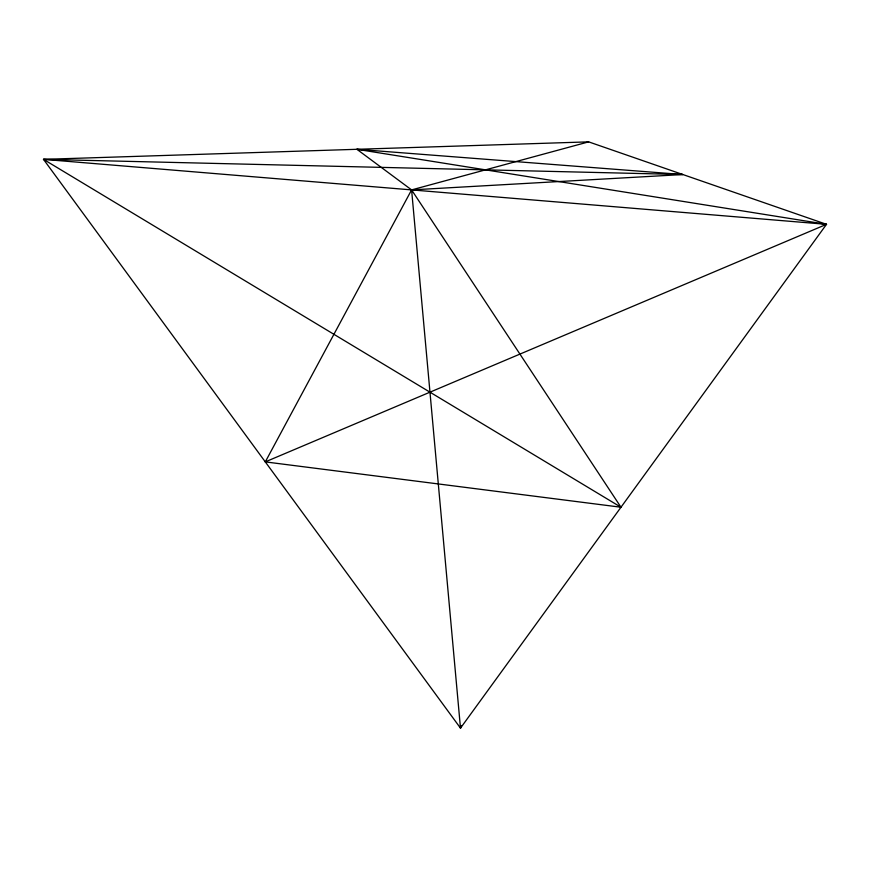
<?xml version="1.0" encoding="UTF-8"?>
<svg xmlns="http://www.w3.org/2000/svg" width="870" height="870" viewBox="0 0 870 870"><rect width="100%" height="100%" fill="white"/><g stroke="black" fill="none" stroke-linecap="round" stroke-linejoin="round"><path stroke-width="1.3" d="M588.642 141.864L411.597 189.899L620.973 507.232L265.296 461.883L411.597 189.899L682.863 174.533L356.907 149.303L411.597 189.899L460.491 728.136L826.5 224.329L588.642 141.864L43.5 159.351L460.491 728.136L461.078 725.471M460.491 728.136L461.502 725.613M265.296 461.883L826.5 224.329L356.907 149.303M620.973 507.232L43.5 159.351L682.863 174.533M43.5 159.351L826.5 224.329"/></g></svg>
